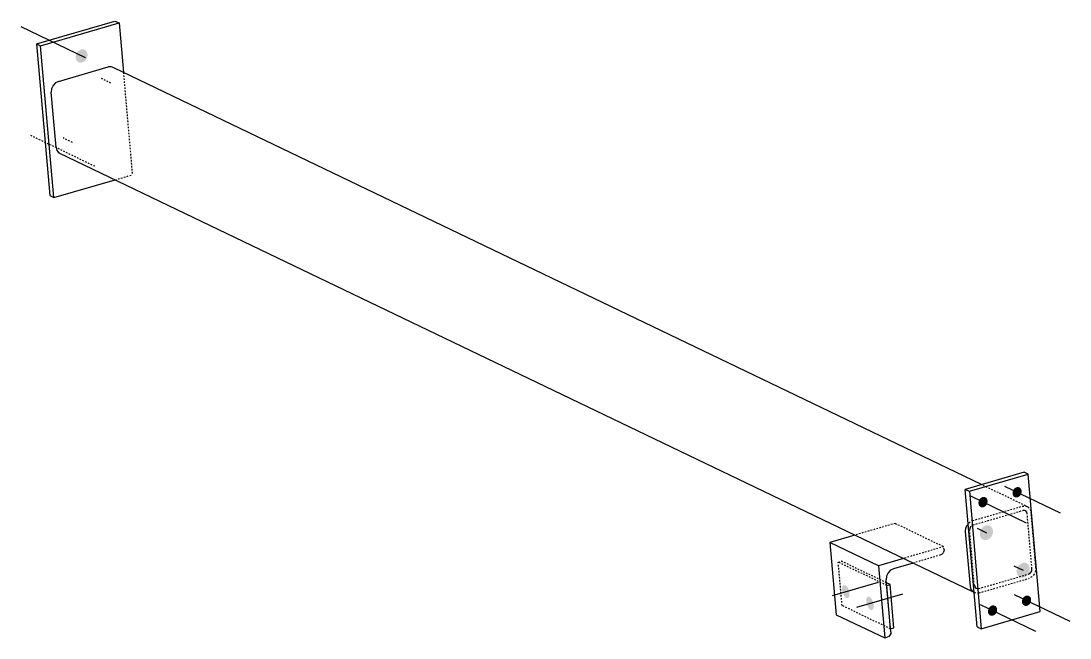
# Model space of a CAD drawing. Header units: millimetres. Extents: x -80 to 34338, y 3 to 810.
# Drawn here: x 32979 to 34338, y 11 to 810 of the extents above; entities that cross this region are included whole.
import ezdxf

# ---------------------------------------------------------------- set-up
doc = ezdxf.new("R2010")
doc.units = ezdxf.units.MM
doc.linetypes.add('DXK_LINE_DOT2', pattern=[3.9198, 1.9599, -1.9599])
doc.layers.add('STÅL', color=7, linetype='Continuous')

msp = doc.modelspace()

# ---------------------------------------------------------------- hatches: boundary and pattern name
at = {"layer": 'STÅL', "linetype": 'Continuous'}
for points in [[(33050.8, 767.5), (33051.7, 769.1), (33052.9, 770.5), (33054.3, 771.6), (33055.8, 772.4), (33057.4, 772.9), (33059, 773), (33060.5, 772.7), (33061.9, 772), (33063.1, 771), (33064, 769.7), (33064.7, 768.2), (33065, 766.5), (33065, 764.7), (33064.6, 762.9), (33064, 761.1), (33063, 759.5), (33061.8, 758.1), (33060.4, 757), (33058.9, 756.1), (33057.3, 755.7), (33055.7, 755.6), (33054.2, 755.9), (33052.8, 756.6), (33051.6, 757.6), (33050.7, 758.8), (33050, 760.4), (33049.7, 762.1), (33049.7, 763.9), (33050.1, 765.7)], [(34264.1, 202), (34264.8, 203.3), (34265.8, 204.4), (34266.8, 205.2), (34268, 205.9), (34269.3, 206.2), (34270.5, 206.3), (34271.7, 206.1), (34272.8, 205.6), (34273.7, 204.8), (34274.4, 203.8), (34274.9, 202.6), (34275.1, 201.3), (34275.1, 199.9), (34274.9, 198.4), (34274.3, 197.1), (34273.6, 195.8), (34272.7, 194.7), (34271.6, 193.8), (34270.4, 193.2), (34269.2, 192.8), (34267.9, 192.8), (34266.7, 193), (34265.7, 193.5), (34264.7, 194.3), (34264, 195.3), (34263.5, 196.5), (34263.3, 197.8), (34263.3, 199.2), (34263.6, 200.6)], [(34220, 189.2), (34220.7, 190.5), (34221.7, 191.6), (34222.7, 192.5), (34223.9, 193.1), (34225.2, 193.5), (34226.4, 193.5), (34227.6, 193.3), (34228.7, 192.8), (34229.6, 192), (34230.3, 191), (34230.8, 189.8), (34231.1, 188.5), (34231, 187.1), (34230.8, 185.7), (34230.3, 184.3), (34229.5, 183), (34228.6, 181.9), (34227.5, 181.1), (34226.3, 180.4), (34225.1, 180.1), (34223.8, 180), (34222.6, 180.2), (34221.6, 180.7), (34220.7, 181.5), (34219.9, 182.5), (34219.4, 183.7), (34219.2, 185), (34219.2, 186.4), (34219.5, 187.9)], [(34222.1, 150.7), (34223.2, 152.5), (34224.5, 154.1), (34226.1, 155.4), (34227.8, 156.3), (34229.5, 156.8), (34231.3, 156.9), (34233, 156.6), (34234.5, 155.8), (34235.8, 154.7), (34236.9, 153.3), (34237.6, 151.6), (34237.9, 149.7), (34237.9, 147.7), (34237.5, 145.6), (34236.8, 143.7), (34235.7, 141.9), (34234.4, 140.3), (34232.8, 139.1), (34231.1, 138.2), (34229.4, 137.6), (34227.6, 137.6), (34225.9, 137.9), (34224.4, 138.6), (34223.1, 139.7), (34222, 141.2), (34221.3, 142.9), (34221, 144.8), (34221, 146.8), (34221.4, 148.8)], [(34269.8, 102.2), (34270.9, 104), (34272.2, 105.5), (34273.8, 106.8), (34275.5, 107.7), (34277.2, 108.2), (34279, 108.3), (34280.7, 108), (34282.2, 107.3), (34283.5, 106.1), (34284.6, 104.7), (34285.3, 103), (34285.6, 101.1), (34285.6, 99.1), (34285.2, 97.1), (34284.5, 95.1), (34283.4, 93.3), (34282.1, 91.8), (34280.6, 90.5), (34278.9, 89.6), (34277.1, 89.1), (34275.3, 89), (34273.6, 89.3), (34272.1, 90.1), (34270.8, 91.2), (34269.8, 92.6), (34269, 94.3), (34268.7, 96.2), (34268.7, 98.2), (34269.1, 100.2)], [(34051.3, 72.1), (34051.8, 70.3), (34052, 68.5), (34052, 66.8), (34051.9, 65.3), (34051.5, 64.1), (34050.9, 63.1), (34050.2, 62.5), (34049.3, 62.3), (34048.4, 62.4), (34047.4, 62.9), (34046.4, 63.8), (34045.5, 64.9), (34044.6, 66.4), (34043.8, 68), (34043.2, 69.8), (34042.8, 71.6), (34042.5, 73.4), (34042.5, 75.1), (34042.7, 76.6), (34043.1, 77.9), (34043.6, 78.8), (34044.4, 79.4), (34045.2, 79.7), (34046.1, 79.6), (34047.1, 79), (34048.1, 78.2), (34049.1, 77), (34050, 75.6), (34050.7, 73.9)], [(34082.8, 57.1), (34083.2, 55.2), (34083.4, 53.4), (34083.5, 51.8), (34083.3, 50.2), (34082.9, 49), (34082.3, 48), (34081.6, 47.4), (34080.8, 47.2), (34079.8, 47.3), (34078.8, 47.8), (34077.9, 48.7), (34076.9, 49.8), (34076, 51.3), (34075.3, 52.9), (34074.6, 54.7), (34074.2, 56.5), (34074, 58.3), (34074, 60), (34074.1, 61.5), (34074.5, 62.8), (34075.1, 63.7), (34075.8, 64.4), (34076.6, 64.6), (34077.6, 64.5), (34078.6, 64), (34079.6, 63.1), (34080.5, 61.9), (34081.4, 60.5), (34082.2, 58.8)], [(34276.4, 61.6), (34277.1, 62.8), (34278, 63.9), (34279.1, 64.8), (34280.3, 65.5), (34281.6, 65.8), (34282.8, 65.9), (34284, 65.7), (34285, 65.1), (34286, 64.4), (34286.7, 63.4), (34287.2, 62.2), (34287.4, 60.8), (34287.4, 59.4), (34287.1, 58), (34286.6, 56.7), (34285.9, 55.4), (34285, 54.3), (34283.9, 53.4), (34282.7, 52.8), (34281.4, 52.4), (34280.2, 52.4), (34279, 52.6), (34277.9, 53.1), (34277, 53.9), (34276.3, 54.9), (34275.8, 56.1), (34275.6, 57.4), (34275.6, 58.8), (34275.8, 60.2)], [(34232.3, 48.8), (34233, 50.1), (34233.9, 51.2), (34235, 52), (34236.2, 52.7), (34237.5, 53), (34238.7, 53.1), (34239.9, 52.9), (34241, 52.4), (34241.9, 51.6), (34242.6, 50.6), (34243.1, 49.4), (34243.3, 48.1), (34243.3, 46.7), (34243.1, 45.2), (34242.5, 43.9), (34241.8, 42.6), (34240.9, 41.5), (34239.8, 40.6), (34238.6, 40), (34237.4, 39.6), (34236.1, 39.6), (34234.9, 39.8), (34233.9, 40.3), (34232.9, 41.1), (34232.2, 42.1), (34231.7, 43.3), (34231.5, 44.6), (34231.5, 46), (34231.8, 47.4)]]:
    msp.add_hatch(color=96, dxfattribs=at).paths.add_polyline_path(points)

# ---------------------------------------------------------------- linework, layer by layer
at = {"layer": 'STÅL', "color": 96, "linetype": 'Continuous'}
for p, q in [((33062.2, 762), (32978.8, 802)), ((34325.5, 172.5), (34253.5, 207.1)), ((34281.4, 159.7), (34209.4, 194.3)), ((34217.4, 153), (34229.5, 147.2)), ((34265.1, 104.4), (34277.2, 98.7)), ((34030.3, 66.1), (34089.7, 83.3)), ((34061.8, 51), (34121.1, 68.2)), ((34337.8, 32.1), (34265.8, 66.7)), ((34293.7, 19.3), (34221.7, 53.9))]:
    msp.add_line(p, q, dxfattribs=at)
at = {"layer": 'STÅL', "color": 2, "linetype": 'Continuous'}
for p, q in [((32998.8, 780.1), (33100.5, 809.6)), ((33004, 777.6), (33105.8, 807.1)), ((33100.5, 809.6), (33105.8, 807.1)), ((33105.8, 807.1), (33111.4, 743.1)), ((32998.8, 780.1), (33016, 583.6)), ((32998.8, 780.1), (33004, 777.6)), ((33021.2, 581), (33004, 777.6)), ((33027.2, 731.5), (33091.6, 750.2)), ((33095.6, 750.5), (33091.6, 750.2)), ((33099.1, 749), (33095.6, 750.5)), ((34223.2, 209.4), (33099.1, 749)), ((33018.4, 721.9), (33018, 717.4)), ((33020.3, 726.2), (33018.4, 721.9)), ((33023.4, 729.6), (33020.3, 726.2)), ((33027.2, 731.5), (33023.4, 729.6)), ((33024.2, 646.2), (33018, 717.4)), ((33024.2, 646.2), (33025.4, 642.1)), ((33025.4, 642.1), (33027.9, 639.1)), ((33027.9, 639.1), (34212.5, 70.5)), ((33021.2, 581), (33100.8, 604.1)), ((33016, 583.6), (33021.2, 581)), ((34278.4, 225.4), (34202.1, 203.3)), ((34207.4, 200.8), (34283.7, 222.9)), ((34283.7, 222.9), (34278.4, 225.4)), ((34299.2, 45.1), (34283.7, 222.9)), ((34202.1, 203.3), (34207.4, 200.8)), ((34217.7, 25.5), (34202.1, 203.3)), ((34207.4, 200.8), (34222.9, 22.9)), ((34202.6, 148.7), (34203, 153.3)), ((34203, 153.3), (34204.9, 157.5)), ((34206, 158.8), (34204.9, 157.5)), ((34059.1, 144.1), (34026.6, 134.7)), ((34208.8, 77.6), (34202.6, 148.7)), ((34089.5, 104.5), (34026.6, 134.7)), ((34026.6, 134.7), (34034.8, 41.1)), ((34122, 113.9), (34089.5, 104.5)), ((34089.5, 104.5), (34097.7, 10.9)), ((34102.1, 95.2), (34100.2, 90.9)), ((34105.2, 98.6), (34102.1, 95.2)), ((34109, 100.5), (34105.2, 98.6)), ((34134.5, 107.9), (34109, 100.5)), ((34100.2, 90.9), (34099.8, 86.4)), ((34105.7, 19), (34099.8, 86.4)), ((34104.7, 80.1), (34100.2, 82.3)), ((34100.4, 78.9), (34104.7, 80.1)), ((34105.4, 22.7), (34100.4, 78.9)), ((34109.6, 23.9), (34104.7, 80.1)), ((34209.9, 73.5), (34208.8, 77.6)), ((34212.5, 70.5), (34209.9, 73.5)), ((34213.8, 69.9), (34212.5, 70.5)), ((34034.8, 41.1), (34097.7, 10.9)), ((34222.9, 22.9), (34299.2, 45.1)), ((34104.5, 14.6), (34103, 12.9)), ((34105.5, 16.7), (34104.5, 14.6)), ((34105.4, 22.7), (34109.6, 23.9)), ((34105.7, 19), (34105.5, 16.7)), ((34217.7, 25.5), (34222.9, 22.9)), ((34097.7, 10.9), (34101.1, 11.9)), ((34103, 12.9), (34101.1, 11.9))]:
    msp.add_line(p, q, dxfattribs=at)
at = {"layer": 'STÅL', "color": 96, "linetype": 'DXK_LINE_DOT2'}
for p, q in [((33095.2, 729.2), (33083.2, 735)), ((33074.5, 621.5), (32991.1, 661.6)), ((33045.4, 652.4), (33033.4, 658.2))]:
    msp.add_line(p, q, dxfattribs=at)
at = {"layer": 'STÅL', "color": 7, "linetype": 'DXK_LINE_DOT2'}
for p, q in [((33111.4, 743.1), (33123, 610.5)), ((33100.8, 604.1), (33123, 610.5)), ((34283.7, 180.4), (34223.2, 209.4)), ((34211.8, 162.9), (34276.2, 181.6)), ((34276.2, 181.6), (34280.2, 181.9)), ((34280.2, 181.9), (34283.7, 180.4)), ((34283.7, 180.4), (34286.2, 177.4)), ((34286.2, 177.4), (34287.3, 173.3)), ((34212.2, 157.3), (34276.7, 176)), ((34278.7, 176.1), (34276.7, 176)), ((34280.4, 175.4), (34278.7, 176.1)), ((34281.7, 173.9), (34280.4, 175.4)), ((34282.3, 171.8), (34281.7, 173.9)), ((34288.5, 100.7), (34282.3, 171.8)), ((34293.6, 102.2), (34287.3, 173.3)), ((34111.4, 159.3), (34059.1, 144.1)), ((34111.4, 159.3), (34174.3, 129.1)), ((34207.9, 160.9), (34206, 158.8)), ((34207.9, 152.5), (34207.7, 150.2)), ((34213.9, 79.1), (34207.7, 150.2)), ((34211.8, 162.9), (34207.9, 160.9)), ((34208.8, 154.6), (34207.9, 152.5)), ((34210.3, 156.3), (34208.8, 154.6)), ((34212.2, 157.3), (34210.3, 156.3)), ((34174.3, 129.1), (34122, 113.9)), ((34174.4, 123.1), (34173.5, 120.9)), ((34174.6, 125.3), (34174.3, 129.1)), ((34174.6, 125.3), (34174.4, 123.1)), ((34037.6, 109.1), (34041.8, 110.3)), ((34042.5, 52.9), (34037.6, 109.1)), ((34100.4, 78.9), (34037.6, 109.1)), ((34100.2, 82.3), (34041.8, 110.3)), ((34170, 118.3), (34134.5, 107.9)), ((34171.9, 119.2), (34170, 118.3)), ((34173.5, 120.9), (34171.9, 119.2)), ((34285.8, 94.6), (34287.3, 96.3)), ((34287.3, 96.3), (34288.3, 98.4)), ((34288.3, 98.4), (34288.5, 100.7)), ((34293.2, 97.6), (34291.3, 93.4)), ((34293.6, 102.2), (34293.2, 97.6)), ((34219.5, 74.9), (34283.9, 93.6)), ((34219.9, 69.3), (34284.4, 88)), ((34283.9, 93.6), (34285.8, 94.6)), ((34288.2, 90), (34284.4, 88)), ((34291.3, 93.4), (34288.2, 90)), ((34216, 69), (34213.8, 69.9)), ((34213.9, 79.1), (34214.5, 77)), ((34214.5, 77), (34215.7, 75.5)), ((34215.7, 75.5), (34217.5, 74.8)), ((34219.9, 69.3), (34216, 69)), ((34217.5, 74.8), (34218.4, 74.8)), ((34218.4, 74.8), (34219.5, 74.9)), ((34105.4, 22.7), (34042.5, 52.9))]:
    msp.add_line(p, q, dxfattribs=at)

doc.saveas('drawing.dxf')
